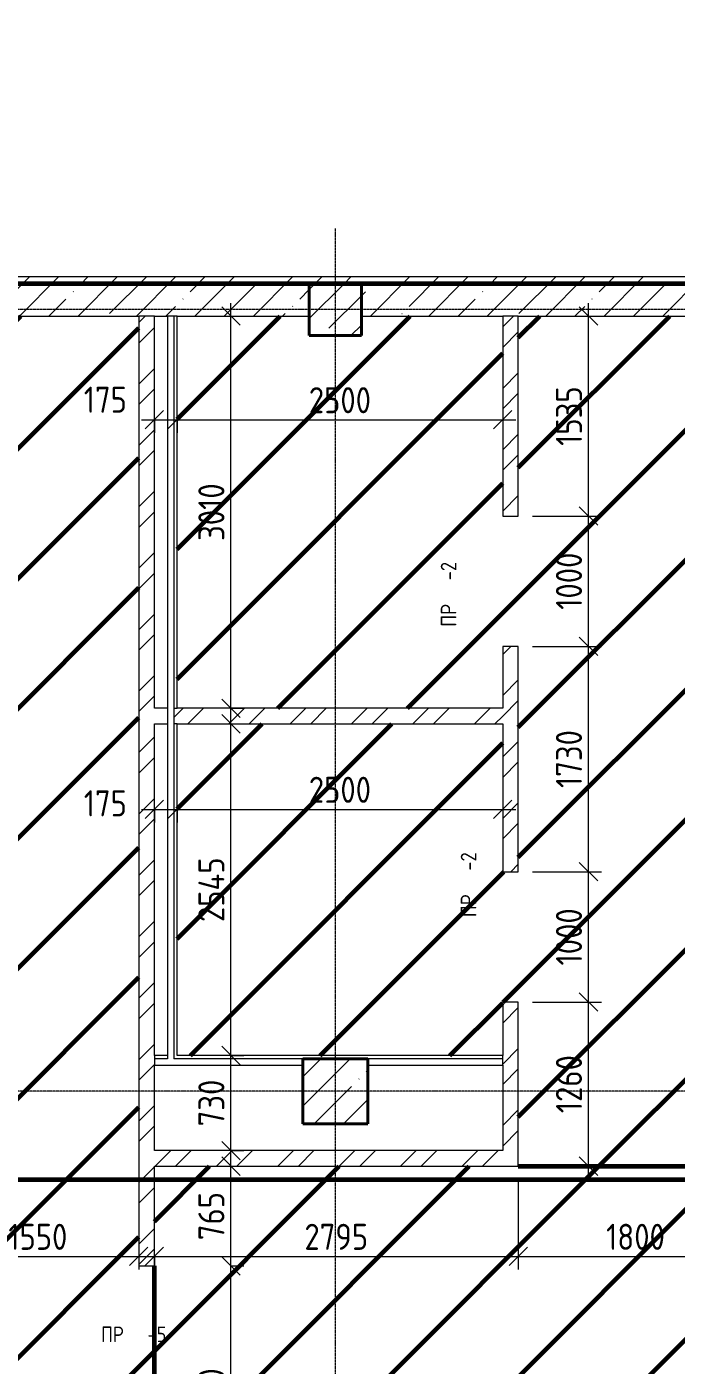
# Model space of a CAD drawing. Header units: millimetres. Extents: x -56773 to 323062, y -262288 to 76460.
# Drawn here: x 430 to 5418, y 1303 to 11575 of the extents above; entities that cross this region are included whole.
import ezdxf

# ---------------------------------------------------------------- set-up
doc = ezdxf.new("R2010")
doc.units = ezdxf.units.MM
doc.linetypes.add('ADSK_Линия сетки', pattern=[25, 20, -2.5, 0, -2.5])
for name, color, linetype, lineweight in [('1.1) Шлифовка потолка', 5, 'Continuous', 60), ('Марки', 7, 'Continuous', 20), ('Несущие колонны', 7, 'Continuous', 18), ('Оси', 7, 'Continuous', 9), ('Размеры', 7, 'Continuous', 9), ('Стены внутренние', 7, 'Continuous', 18), ('Стены штриховка', 7, 'Continuous', 9)]:
    doc.layers.add(name, color=color, linetype=linetype, lineweight=lineweight)
doc.styles.add('GOST Common_3', font='', dxfattribs={"width": 0.9, "height": 200})
doc.styles.add('GOST Common_9', font='', dxfattribs={"width": 0.9, "height": 120})
doc.styles.get('GOST Common_3').set_extended_font_data('GOST Common')
doc.styles.get('GOST Common_9').set_extended_font_data('GOST Common')
doc.dimstyles.new('ADSK_Основной_2_0', dxfattribs={"dimscale": 304.8, "dimtxt": 201.142999, "dimasz": 0.463911, "dimexe": 0.328084, "dimexo": 0.328084, "dimgap": 0.164042, "dimtad": 1, "dimdec": 3, "dimrnd": 0.001, "dimdsep": 46, "dimtxsty": 'GOST Common_3', "dimblk1": 'OBLIQUE', "dimblk2": 'OBLIQUE', "dimsah": 1, "dimcen": 0.09, "dimdle": 0.328084, "dimazin": 2, "dimtfac": 1, "dimtdec": 4, "dimtix": 1, "dimtmove": 0, "dimatfit": 3, "dimfxl": 1, "dimtvp": 1, "dimtolj": 1, "dimtzin": 0, "dimlwd": 20, "dimlwe": 20, "dimarcsym": 2})
doc.dimstyles.new('ADSK_Основной_2_0_1', dxfattribs={"dimscale": 304.8, "dimtxt": 201.142999, "dimasz": 0.463911, "dimexe": 0.328084, "dimexo": 0.328084, "dimgap": 0.164042, "dimtad": 1, "dimdec": 3, "dimrnd": 0.001, "dimdsep": 46, "dimtxsty": 'GOST Common_3', "dimblk1": 'OBLIQUE', "dimblk2": 'OBLIQUE', "dimsah": 1, "dimcen": 0.09, "dimdle": 0.328084, "dimazin": 2, "dimtfac": 1, "dimtdec": 4, "dimtix": 1, "dimtmove": 1, "dimatfit": 3, "dimfxl": 1, "dimtvp": 1, "dimtolj": 1, "dimtzin": 0, "dimlwd": 20, "dimlwe": 20, "dimarcsym": 2})
pattern_1 = [(45, (0, 0), (-224.5064, 224.5064), []), (45, (224.5, 0), (-224.5064, 224.5064), [396.875, -79.375, 3.353, -76.022])]
pattern_2 = [(45, (0, 0), (-235.732, 235.732), []), (45, (157.15, 0), (-235.732, 235.732), [])]

# ---------------------------------------------------------------- blocks, each defined once
blk = doc.blocks.new('ADSK_КолоннаЖБ_Прямоугольная - 500x500 мм-V7-Кладочный план подвала')
at = {"layer": 'Несущие колонны', "lineweight": 9}
h = blk.add_hatch(dxfattribs=at)
h.set_pattern_fill('FP_13', color=256, style=0, pattern_type=2)
h.set_pattern_definition([(315, (-3404.97, 2800), (224.506, 224.506), []), (315, (-3404.97, 2575.5), (224.506, 224.506), [396.875, -79.375, 3.353, -76.022])])
h.paths.add_polyline_path([(-250, -250), (250, -250), (250, 250), (-250, 250)])
at = {"layer": 'Несущие колонны', "lineweight": 40}
for p, q in [((-250, -250), (-250, 250)), ((-250, 250), (250, 250)), ((250, 250), (-250, 250)), ((-250, 250), (-250, -250)), ((250, 250), (250, -250)), ((250, -250), (250, 250)), ((250, -250), (-250, -250)), ((-250, -250), (250, -250))]:
    blk.add_line(p, q, dxfattribs=at)
blk = doc.blocks.new('ADSK_КолоннаЖБ_Прямоугольная - 400x400 мм-1809659-Кладочный план подвала')
at = {"layer": 'Несущие колонны', "lineweight": 40}
for p, q in [((-200, 200), (200, 200)), ((-200, -200), (-200, 200)), ((200, 200), (200, -200)), ((200, -200), (-200, -200))]:
    blk.add_line(p, q, dxfattribs=at)
blk = doc.blocks.new('_Oblique')
at = {"color": 0, "linetype": 'ByBlock', "lineweight": -2}
blk.add_line((-0.5, -0.5), (0.5, 0.5), dxfattribs=at)
blk = doc.blocks.new('DIMBLOCK157-Кладочный план подвала')
at = {"layer": 'Defpoints', "color": 0, "transparency": 16777216}
for p in [(-260, 2835), (1290, 2238), (1290, 2138)]:
    blk.add_point(p, dxfattribs=at)
at = {"layer": 'Размеры', "color": 0, "lineweight": 20, "transparency": 16777216}
for p, q in [((-260, 2735), (-260, 2038)), ((-360, 2138), (1390, 2138)), ((1290, 2138), (1290, 2038))]:
    blk.add_line(p, q, dxfattribs=at)
at = {"layer": 'Размеры', "color": 0, "lineweight": 20, "transparency": 16777216, "xscale": 141.4, "yscale": 141.4, "zscale": 141.4, "rotation": 180}
blk.add_blockref('_Oblique', (-260, 2138), dxfattribs=at)
at = {"layer": 'Размеры', "color": 0, "lineweight": 20, "transparency": 16777216, "xscale": 141.4, "yscale": 141.4, "zscale": 141.4}
blk.add_blockref('_Oblique', (1290, 2138), dxfattribs=at)
at = {"layer": 'Размеры', "color": 0, "lineweight": 9, "transparency": 16777216, "insert": (515, 2288), "char_height": 200, "width": 560.47, "attachment_point": 5, "style": 'GOST Common_3'}
blk.add_mtext('\\A1;1550', dxfattribs=at)
blk = doc.blocks.new('DIMBLOCK293-Кладочный план подвала')
at = {"layer": 'Defpoints', "color": 0, "transparency": 16777216}
for p in [(1898, 2065), (1998, 2065), (1898, 15)]:
    blk.add_point(p, dxfattribs=at)
at = {"layer": 'Размеры', "color": 0, "lineweight": 20, "transparency": 16777216}
for p, q in [((1998, -85), (1998, 2165)), ((1998, 2065), (2098, 2065)), ((1998, 15), (2098, 15))]:
    blk.add_line(p, q, dxfattribs=at)
at = {"layer": 'Размеры', "color": 0, "lineweight": 20, "transparency": 16777216, "xscale": 141.4, "yscale": 141.4, "zscale": 141.4}
for p, rotation in [((1998, 2065), 90), ((1998, 15), 270)]:
    blk.add_blockref('_Oblique', p, dxfattribs=dict(at, rotation=rotation))
at = {"layer": 'Размеры', "color": 0, "lineweight": 9, "transparency": 16777216, "insert": (1848, 1040), "char_height": 200, "width": 605.47, "attachment_point": 5, "rotation": 90, "style": 'GOST Common_3'}
blk.add_mtext('\\A1;2050', dxfattribs=at)
blk = doc.blocks.new('DIMBLOCK294-Кладочный план подвала')
at = {"layer": 'Defpoints', "color": 0, "transparency": 16777216}
for p in [(1898, 2830), (1998, 2830), (1898, 2065)]:
    blk.add_point(p, dxfattribs=at)
at = {"layer": 'Размеры', "color": 0, "lineweight": 20, "transparency": 16777216}
for p, q in [((1998, 1965), (1998, 2930)), ((1998, 2830), (2098, 2830)), ((1998, 2065), (2098, 2065))]:
    blk.add_line(p, q, dxfattribs=at)
at = {"layer": 'Размеры', "color": 0, "lineweight": 20, "transparency": 16777216, "xscale": 141.4, "yscale": 141.4, "zscale": 141.4}
for p, rotation in [((1998, 2830), 90), ((1998, 2065), 270)]:
    blk.add_blockref('_Oblique', p, dxfattribs=dict(at, rotation=rotation))
at = {"layer": 'Размеры', "color": 0, "lineweight": 9, "transparency": 16777216, "insert": (1848, 2447), "char_height": 200, "width": 454.11, "attachment_point": 5, "rotation": 90, "style": 'GOST Common_3'}
blk.add_mtext('\\A1;765', dxfattribs=at)
blk = doc.blocks.new('DIMBLOCK295-Кладочный план подвала')
at = {"layer": 'Defpoints', "color": 0, "transparency": 16777216}
for p in [(1410, 8659), (1585, 8659), (1585, 8559)]:
    blk.add_point(p, dxfattribs=at)
at = {"layer": 'Размеры', "color": 0, "lineweight": 20, "transparency": 16777216}
for p, q in [((1310, 8559), (1685, 8559)), ((1410, 8559), (1410, 8459)), ((1585, 8559), (1585, 8459))]:
    blk.add_line(p, q, dxfattribs=at)
at = {"layer": 'Размеры', "color": 0, "lineweight": 20, "transparency": 16777216, "xscale": 141.4, "yscale": 141.4, "zscale": 141.4, "rotation": 180}
blk.add_blockref('_Oblique', (1410, 8559), dxfattribs=at)
at = {"layer": 'Размеры', "color": 0, "lineweight": 20, "transparency": 16777216, "xscale": 141.4, "yscale": 141.4, "zscale": 141.4}
blk.add_blockref('_Oblique', (1585, 8559), dxfattribs=at)
at = {"layer": 'Размеры', "color": 0, "lineweight": 9, "transparency": 16777216, "insert": (868, 8813), "char_height": 200, "width": 409.1, "attachment_point": 1, "line_spacing_factor": 1.022761, "style": 'GOST Common_3'}
blk.add_mtext('\\A1;175', dxfattribs=at)
blk = doc.blocks.new('DIMBLOCK296-Кладочный план подвала')
at = {"layer": 'Defpoints', "color": 0, "transparency": 16777216}
for p in [(1585, 8659), (4085, 8659), (4085, 8559)]:
    blk.add_point(p, dxfattribs=at)
at = {"layer": 'Размеры', "color": 0, "lineweight": 20, "transparency": 16777216}
for p, q in [((1485, 8559), (4185, 8559)), ((1585, 8559), (1585, 8459)), ((4085, 8559), (4085, 8459))]:
    blk.add_line(p, q, dxfattribs=at)
at = {"layer": 'Размеры', "color": 0, "lineweight": 20, "transparency": 16777216, "xscale": 141.4, "yscale": 141.4, "zscale": 141.4, "rotation": 180}
blk.add_blockref('_Oblique', (1585, 8559), dxfattribs=at)
at = {"layer": 'Размеры', "color": 0, "lineweight": 20, "transparency": 16777216, "xscale": 141.4, "yscale": 141.4, "zscale": 141.4}
blk.add_blockref('_Oblique', (4085, 8559), dxfattribs=at)
at = {"layer": 'Размеры', "color": 0, "lineweight": 9, "transparency": 16777216, "insert": (2835, 8709), "char_height": 200, "width": 605.47, "attachment_point": 5, "style": 'GOST Common_3'}
blk.add_mtext('\\A1;2500', dxfattribs=at)
blk = doc.blocks.new('DIMBLOCK297-Кладочный план подвала')
at = {"layer": 'Defpoints', "color": 0, "transparency": 16777216}
for p in [(1898, 9355), (1998, 9355), (1898, 6345)]:
    blk.add_point(p, dxfattribs=at)
at = {"layer": 'Размеры', "color": 0, "lineweight": 20, "transparency": 16777216}
for p, q in [((1998, 6245), (1998, 9455)), ((1998, 9355), (2098, 9355)), ((1998, 6345), (2098, 6345))]:
    blk.add_line(p, q, dxfattribs=at)
at = {"layer": 'Размеры', "color": 0, "lineweight": 20, "transparency": 16777216, "xscale": 141.4, "yscale": 141.4, "zscale": 141.4}
for p, rotation in [((1998, 9355), 90), ((1998, 6345), 270)]:
    blk.add_blockref('_Oblique', p, dxfattribs=dict(at, rotation=rotation))
at = {"layer": 'Размеры', "color": 0, "lineweight": 9, "transparency": 16777216, "insert": (1848, 7850), "char_height": 200, "width": 560.47, "attachment_point": 5, "rotation": 90, "style": 'GOST Common_3'}
blk.add_mtext('\\A1;3010', dxfattribs=at)
blk = doc.blocks.new('DIMBLOCK298-Кладочный план подвала')
at = {"layer": 'Defpoints', "color": 0, "transparency": 16777216}
for p in [(1898, 3680), (1998, 3680), (1898, 2950)]:
    blk.add_point(p, dxfattribs=at)
at = {"layer": 'Размеры', "color": 0, "lineweight": 20, "transparency": 16777216}
for p, q in [((1998, 2850), (1998, 3780)), ((1998, 3680), (2098, 3680)), ((1998, 2950), (2098, 2950))]:
    blk.add_line(p, q, dxfattribs=at)
at = {"layer": 'Размеры', "color": 0, "lineweight": 20, "transparency": 16777216, "xscale": 141.4, "yscale": 141.4, "zscale": 141.4}
for p, rotation in [((1998, 3680), 90), ((1998, 2950), 270)]:
    blk.add_blockref('_Oblique', p, dxfattribs=dict(at, rotation=rotation))
at = {"layer": 'Размеры', "color": 0, "lineweight": 9, "transparency": 16777216, "insert": (1848, 3315), "char_height": 200, "width": 454.11, "attachment_point": 5, "rotation": 90, "style": 'GOST Common_3'}
blk.add_mtext('\\A1;730', dxfattribs=at)
blk = doc.blocks.new('DIMBLOCK299-Кладочный план подвала')
at = {"layer": 'Defpoints', "color": 0, "transparency": 16777216}
for p in [(1898, 6225), (1998, 6225), (1898, 3680)]:
    blk.add_point(p, dxfattribs=at)
at = {"layer": 'Размеры', "color": 0, "lineweight": 20, "transparency": 16777216}
for p, q in [((1998, 3580), (1998, 6325)), ((1998, 6225), (2098, 6225)), ((1998, 3680), (2098, 3680))]:
    blk.add_line(p, q, dxfattribs=at)
at = {"layer": 'Размеры', "color": 0, "lineweight": 20, "transparency": 16777216, "xscale": 141.4, "yscale": 141.4, "zscale": 141.4}
for p, rotation in [((1998, 6225), 90), ((1998, 3680), 270)]:
    blk.add_blockref('_Oblique', p, dxfattribs=dict(at, rotation=rotation))
at = {"layer": 'Размеры', "color": 0, "lineweight": 9, "transparency": 16777216, "insert": (1848, 4952), "char_height": 200, "width": 625.93, "attachment_point": 5, "rotation": 90, "style": 'GOST Common_3'}
blk.add_mtext('\\A1;2545', dxfattribs=at)
blk = doc.blocks.new('DIMBLOCK300-Кладочный план подвала')
at = {"layer": 'Defpoints', "color": 0, "transparency": 16777216}
for p in [(1410, 5669), (1585, 5669), (1585, 5569)]:
    blk.add_point(p, dxfattribs=at)
at = {"layer": 'Размеры', "color": 0, "lineweight": 20, "transparency": 16777216}
for p, q in [((1310, 5569), (1685, 5569)), ((1410, 5569), (1410, 5469)), ((1585, 5569), (1585, 5469))]:
    blk.add_line(p, q, dxfattribs=at)
at = {"layer": 'Размеры', "color": 0, "lineweight": 20, "transparency": 16777216, "xscale": 141.4, "yscale": 141.4, "zscale": 141.4, "rotation": 180}
blk.add_blockref('_Oblique', (1410, 5569), dxfattribs=at)
at = {"layer": 'Размеры', "color": 0, "lineweight": 20, "transparency": 16777216, "xscale": 141.4, "yscale": 141.4, "zscale": 141.4}
blk.add_blockref('_Oblique', (1585, 5569), dxfattribs=at)
at = {"layer": 'Размеры', "color": 0, "lineweight": 9, "transparency": 16777216, "insert": (868, 5715), "char_height": 200, "width": 409.1, "attachment_point": 1, "line_spacing_factor": 1.022761, "style": 'GOST Common_3'}
blk.add_mtext('\\A1;175', dxfattribs=at)
blk = doc.blocks.new('DIMBLOCK301-Кладочный план подвала')
at = {"layer": 'Defpoints', "color": 0, "transparency": 16777216}
for p in [(1585, 5669), (4085, 5669), (4085, 5569)]:
    blk.add_point(p, dxfattribs=at)
at = {"layer": 'Размеры', "color": 0, "lineweight": 20, "transparency": 16777216}
for p, q in [((1485, 5569), (4185, 5569)), ((1585, 5569), (1585, 5469)), ((4085, 5569), (4085, 5469))]:
    blk.add_line(p, q, dxfattribs=at)
at = {"layer": 'Размеры', "color": 0, "lineweight": 20, "transparency": 16777216, "xscale": 141.4, "yscale": 141.4, "zscale": 141.4, "rotation": 180}
blk.add_blockref('_Oblique', (1585, 5569), dxfattribs=at)
at = {"layer": 'Размеры', "color": 0, "lineweight": 20, "transparency": 16777216, "xscale": 141.4, "yscale": 141.4, "zscale": 141.4}
blk.add_blockref('_Oblique', (4085, 5569), dxfattribs=at)
at = {"layer": 'Размеры', "color": 0, "lineweight": 9, "transparency": 16777216, "insert": (2835, 5719), "char_height": 200, "width": 605.47, "attachment_point": 5, "style": 'GOST Common_3'}
blk.add_mtext('\\A1;2500', dxfattribs=at)
blk = doc.blocks.new('DIMBLOCK302-Кладочный план подвала')
at = {"layer": 'Defpoints', "color": 0, "transparency": 16777216}
for p in [(4215, 4090), (4744, 4090), (4205, 2830)]:
    blk.add_point(p, dxfattribs=at)
at = {"layer": 'Размеры', "color": 0, "lineweight": 20, "transparency": 16777216}
for p, q in [((4744, 2730), (4744, 4190)), ((4315, 4090), (4844, 4090)), ((4305, 2830), (4844, 2830))]:
    blk.add_line(p, q, dxfattribs=at)
at = {"layer": 'Размеры', "color": 0, "lineweight": 20, "transparency": 16777216, "xscale": 141.4, "yscale": 141.4, "zscale": 141.4}
for p, rotation in [((4744, 4090), 90), ((4744, 2830), 270)]:
    blk.add_blockref('_Oblique', p, dxfattribs=dict(at, rotation=rotation))
at = {"layer": 'Размеры', "color": 0, "lineweight": 9, "transparency": 16777216, "insert": (4594, 3460), "char_height": 200, "width": 560.47, "attachment_point": 5, "rotation": 90, "style": 'GOST Common_3'}
blk.add_mtext('\\A1;1260', dxfattribs=at)
blk = doc.blocks.new('DIMBLOCK303-Кладочный план подвала')
at = {"layer": 'Defpoints', "color": 0, "transparency": 16777216}
for p in [(4215, 5090), (4744, 5090), (4215, 4090)]:
    blk.add_point(p, dxfattribs=at)
at = {"layer": 'Размеры', "color": 0, "lineweight": 20, "transparency": 16777216}
for p, q in [((4744, 3990), (4744, 5190)), ((4315, 5090), (4844, 5090)), ((4315, 4090), (4844, 4090))]:
    blk.add_line(p, q, dxfattribs=at)
at = {"layer": 'Размеры', "color": 0, "lineweight": 20, "transparency": 16777216, "xscale": 141.4, "yscale": 141.4, "zscale": 141.4}
for p, rotation in [((4744, 5090), 90), ((4744, 4090), 270)]:
    blk.add_blockref('_Oblique', p, dxfattribs=dict(at, rotation=rotation))
at = {"layer": 'Размеры', "color": 0, "lineweight": 9, "transparency": 16777216, "insert": (4594, 4590), "char_height": 200, "width": 560.47, "attachment_point": 5, "rotation": 90, "style": 'GOST Common_3'}
blk.add_mtext('\\A1;1000', dxfattribs=at)
blk = doc.blocks.new('DIMBLOCK304-Кладочный план подвала')
at = {"layer": 'Defpoints', "color": 0, "transparency": 16777216}
for p in [(4215, 6820), (4744, 6820), (4215, 5090)]:
    blk.add_point(p, dxfattribs=at)
at = {"layer": 'Размеры', "color": 0, "lineweight": 20, "transparency": 16777216}
for p, q in [((4744, 4990), (4744, 6920)), ((4315, 6820), (4844, 6820)), ((4315, 5090), (4844, 5090))]:
    blk.add_line(p, q, dxfattribs=at)
at = {"layer": 'Размеры', "color": 0, "lineweight": 20, "transparency": 16777216, "xscale": 141.4, "yscale": 141.4, "zscale": 141.4}
for p, rotation in [((4744, 6820), 90), ((4744, 5090), 270)]:
    blk.add_blockref('_Oblique', p, dxfattribs=dict(at, rotation=rotation))
at = {"layer": 'Размеры', "color": 0, "lineweight": 9, "transparency": 16777216, "insert": (4594, 5955), "char_height": 200, "width": 560.47, "attachment_point": 5, "rotation": 90, "style": 'GOST Common_3'}
blk.add_mtext('\\A1;1730', dxfattribs=at)
blk = doc.blocks.new('DIMBLOCK305-Кладочный план подвала')
at = {"layer": 'Defpoints', "color": 0, "transparency": 16777216}
for p in [(4215, 7820), (4744, 7820), (4215, 6820)]:
    blk.add_point(p, dxfattribs=at)
at = {"layer": 'Размеры', "color": 0, "lineweight": 20, "transparency": 16777216}
for p, q in [((4744, 6720), (4744, 7920)), ((4315, 7820), (4844, 7820)), ((4315, 6820), (4844, 6820))]:
    blk.add_line(p, q, dxfattribs=at)
at = {"layer": 'Размеры', "color": 0, "lineweight": 20, "transparency": 16777216, "xscale": 141.4, "yscale": 141.4, "zscale": 141.4}
for p, rotation in [((4744, 7820), 90), ((4744, 6820), 270)]:
    blk.add_blockref('_Oblique', p, dxfattribs=dict(at, rotation=rotation))
at = {"layer": 'Размеры', "color": 0, "lineweight": 9, "transparency": 16777216, "insert": (4594, 7320), "char_height": 200, "width": 560.47, "attachment_point": 5, "rotation": 90, "style": 'GOST Common_3'}
blk.add_mtext('\\A1;1000', dxfattribs=at)
blk = doc.blocks.new('DIMBLOCK306-Кладочный план подвала')
at = {"layer": 'Defpoints', "color": 0, "transparency": 16777216}
for p in [(4644, 9355), (4744, 9355), (4215, 7820)]:
    blk.add_point(p, dxfattribs=at)
at = {"layer": 'Размеры', "color": 0, "lineweight": 20, "transparency": 16777216}
for p, q in [((4744, 7720), (4744, 9455)), ((4744, 9355), (4844, 9355)), ((4315, 7820), (4844, 7820))]:
    blk.add_line(p, q, dxfattribs=at)
at = {"layer": 'Размеры', "color": 0, "lineweight": 20, "transparency": 16777216, "xscale": 141.4, "yscale": 141.4, "zscale": 141.4}
for p, rotation in [((4744, 9355), 90), ((4744, 7820), 270)]:
    blk.add_blockref('_Oblique', p, dxfattribs=dict(at, rotation=rotation))
at = {"layer": 'Размеры', "color": 0, "lineweight": 9, "transparency": 16777216, "insert": (4594, 8587), "char_height": 200, "width": 560.47, "attachment_point": 5, "rotation": 90, "style": 'GOST Common_3'}
blk.add_mtext('\\A1;1535', dxfattribs=at)
blk = doc.blocks.new('DIMBLOCK314-Кладочный план подвала')
at = {"layer": 'Defpoints', "color": 0, "transparency": 16777216}
for p in [(4205, 2830), (1410, 2238), (4205, 2138)]:
    blk.add_point(p, dxfattribs=at)
at = {"layer": 'Размеры', "color": 0, "lineweight": 20, "transparency": 16777216}
for p, q in [((4205, 2730), (4205, 2038)), ((1310, 2138), (4305, 2138)), ((1410, 2138), (1410, 2038))]:
    blk.add_line(p, q, dxfattribs=at)
at = {"layer": 'Размеры', "color": 0, "lineweight": 20, "transparency": 16777216, "xscale": 141.4, "yscale": 141.4, "zscale": 141.4, "rotation": 180}
blk.add_blockref('_Oblique', (1410, 2138), dxfattribs=at)
at = {"layer": 'Размеры', "color": 0, "lineweight": 20, "transparency": 16777216, "xscale": 141.4, "yscale": 141.4, "zscale": 141.4}
blk.add_blockref('_Oblique', (4205, 2138), dxfattribs=at)
at = {"layer": 'Размеры', "color": 0, "lineweight": 9, "transparency": 16777216, "insert": (2807, 2288), "char_height": 200, "width": 605.47, "attachment_point": 5, "style": 'GOST Common_3'}
blk.add_mtext('\\A1;2795', dxfattribs=at)
blk = doc.blocks.new('DIMBLOCK315-Кладочный план подвала')
at = {"layer": 'Defpoints', "color": 0, "transparency": 16777216}
for p in [(4205, 2830), (6005, 2605), (6005, 2138)]:
    blk.add_point(p, dxfattribs=at)
at = {"layer": 'Размеры', "color": 0, "lineweight": 20, "transparency": 16777216}
for p, q in [((4205, 2730), (4205, 2038)), ((6005, 2505), (6005, 2038)), ((4105, 2138), (6105, 2138))]:
    blk.add_line(p, q, dxfattribs=at)
at = {"layer": 'Размеры', "color": 0, "lineweight": 20, "transparency": 16777216, "xscale": 141.4, "yscale": 141.4, "zscale": 141.4, "rotation": 180}
blk.add_blockref('_Oblique', (4205, 2138), dxfattribs=at)
at = {"layer": 'Размеры', "color": 0, "lineweight": 20, "transparency": 16777216, "xscale": 141.4, "yscale": 141.4, "zscale": 141.4}
blk.add_blockref('_Oblique', (6005, 2138), dxfattribs=at)
at = {"layer": 'Размеры', "color": 0, "lineweight": 9, "transparency": 16777216, "insert": (5105, 2288), "char_height": 200, "width": 560.47, "attachment_point": 5, "style": 'GOST Common_3'}
blk.add_mtext('\\A1;1800', dxfattribs=at)

msp = doc.modelspace()

# ---------------------------------------------------------------- hatches: boundary and pattern name
at = {"layer": '1.1) Шлифовка потолка', "transparency": 33554687}
h = msp.add_hatch(dxfattribs=at)
h.set_pattern_fill('ANSI31', color=256, scale=222)
h.paths.add_polyline_path([(-9650, 13974.969), (-9770, 13974.969), (-9770, 16104.969), (-9650, 16104.969), (-9650, 17154.969), (-9770, 17154.969), (-9770, 20434.969), (-10070, 20434.969), (-10070, 20554.969), (-9650, 20554.969), (-9650, 23754.969), (-12900, 23754.969), (-12900, 20554.969), (-11620, 20554.969), (-11620, 20434.969), (-12900, 20434.969), (-12900, 20154.969), (-13020, 20154.969), (-13020, 19104.969), (-12900, 19104.969), (-12900, 17779.969), (-13020, 17779.969), (-13020, 16229.969), (-12900, 16229.969), (-12900, 14804.969), (-12900, 14354.969), (-13020, 14354.969), (-13020, 12804.969), (-12900, 12804.969), (-12900, 11004.969), (-12900, 10704.969), (-13020, 10704.969), (-13020, 9804.969), (-12900, 9804.969), (-12900, 7999.969), (-13020, 7999.969), (-13020, 7099.969), (-12900, 7099.969), (-12900, 5709.969), (-13020, 5709.969), (-13020, 4659.969), (-12900, 4659.969), (-12900, 2929.969), (-13800, 2929.969), (-13800, 2779.969), (-13920, 2779.969), (-13920, 1579.969), (-13800, 1579.969), (-13800, 779.969), (-13075, 779.969), (-13075, -1315.031), (-11000, -1315.031), (-11000, -745.031), (-9450, -745.031), (-8950, -745.031), (-8950, -1195.031), (-4925, -1195.031), (-4925, -1315.031), (-3725, -1315.031), (-3725, -1195.031), (-3450, -1195.031), (-3450, -745.031), (-2950, -745.031), (-2950, -1195.031), (-2080, -1195.031), (-2080, -1315.031), (-1030, -1315.031), (-1030, -1195.031), (-745, -1195.031), (-745, -425.031), (1290, -425.031), (1290, 14.969), (1410, 14.969), (1410, 2064.969), (1290, 2064.969), (1290, 9354.969), (-260, 9354.969), (-260, 7564.969), (-380, 7564.969), (-380, 9354.969), (-2880, 9354.969), (-2880, 6104.969), (-380, 6104.969), (-380, 6564.969), (-260, 6564.969), (-260, 5124.969), (-380, 5124.969), (-380, 5984.969), (-2880, 5984.969), (-2880, 3679.969), (-380, 3679.969), (-380, 4124.969), (-260, 4124.969), (-260, 2834.969), (-4580, 2834.969), (-4580, 2954.969), (-5580, 2954.969), (-5580, 2834.969), (-6975, 2834.969), (-6975, 2954.969), (-7975, 2954.969), (-7975, 2834.969), (-9770, 2834.969), (-9770, 4459.969), (-9770, 5959.969), (-9770, 7449.969), (-9650, 7449.969), (-9650, 8649.969), (-9770, 8649.969), (-9770, 12774.969), (-9650, 12774.969)])
h = msp.add_hatch(dxfattribs=at)
h.set_pattern_fill('ANSI31', color=256, scale=222)
h.paths.add_polyline_path([(8425, 6224.969), (6125, 6224.969), (6125, 5999.969), (6005, 5999.969), (6005, 7664.969), (6125, 7664.969), (6125, 6344.969), (8800, 6344.969), (8800, 9204.969), (8600, 9204.969), (8600, 9354.969), (6125, 9354.969), (6125, 8664.969), (6005, 8664.969), (6005, 9354.969), (4205, 9354.969), (4205, 7819.969), (4085, 7819.969), (4085, 9354.969), (3000, 9354.969), (3000, 9204.969), (2600, 9204.969), (2600, 9354.969), (1585, 9354.969), (1585, 6344.969), (4085, 6344.969), (4085, 6819.969), (4205, 6819.969), (4205, 5089.969), (4085, 5089.969), (4085, 6224.969), (1585, 6224.969), (1585, 3679.969), (4085, 3679.969), (4085, 4089.969), (4205, 4089.969), (4205, 2829.969), (6005, 2829.969), (6005, 4999.969), (6125, 4999.969), (6125, 2724.969), (8275, 2724.969), (8275, 3829.969), (8425, 3829.969)])
h = msp.add_hatch(dxfattribs=at)
h.set_pattern_fill('ANSI31', color=256, scale=222)
h.paths.add_polyline_path([(42120, 1729.969), (42000, 1729.969), (42000, 2604.969), (42000, 3604.969), (41100, 3604.969), (41100, 3724.969), (40200, 3724.969), (40200, 3604.969), (40050, 3604.969), (40050, 3154.969), (40050, 2879.969), (39275, 2879.969), (39275, 3604.969), (39085, 3604.969), (39085, 3724.969), (37885, 3724.969), (37885, 3604.969), (34400, 3604.969), (34400, 2879.969), (30675, 2879.969), (30675, 3604.969), (30495, 3604.969), (30495, 3724.969), (29295, 3724.969), (29295, 3604.969), (28325, 3604.969), (28325, 3154.969), (28050, 3154.969), (27550, 3154.969), (27550, 3604.969), (25015, 3604.969), (25015, 3724.969), (23815, 3724.969), (23815, 3604.969), (22050, 3604.969), (22050, 3154.969), (21550, 3154.969), (21275, 3154.969), (21275, 3604.969), (21040, 3604.969), (21040, 3724.969), (19990, 3724.969), (19990, 3604.969), (18420, 3604.969), (18420, 3724.969), (17370, 3724.969), (17370, 3604.969), (16325, 3604.969), (16325, 3154.969), (16050, 3154.969), (15550, 3154.969), (15550, 3604.969), (15050, 3604.969), (15050, 3154.969), (14550, 3154.969), (14550, 3604.969), (14460, 3604.969), (14460, 3724.969), (13410, 3724.969), (13410, 3604.969), (13375, 3604.969), (13375, 2929.969), (12600, 2929.969), (12600, 2604.969), (12150, 2604.969), (10600, 2604.969), (8800, 2604.969), (6005, 2604.969), (6005, 2829.969), (4205, 2829.969), (1410, 2829.969), (1410, 2064.969), (1410, 14.969), (1410, -425.031), (3100, -425.031), (3100, -545.031), (3000, -545.031), (3000, -745.031), (3050, -745.031), (3050, -1245.031), (3050, -1315.031), (4250, -1315.031), (4250, -545.031), (4150, -545.031), (4150, -425.031), (4520, -425.031), (4520, -545.031), (4370, -545.031), (4370, -1315.031), (6200, -1315.031), (6200, -545.031), (5570, -545.031), (5570, -425.031), (6975, -425.031), (6975, -545.031), (6775, -545.031), (6775, -820.031), (6400, -820.031), (6400, -1315.031), (8600, -1315.031), (8600, -1245.031), (8550, -1245.031), (8550, -745.031), (8600, -745.031), (8600, -545.031), (8025, -545.031), (8025, -425.031), (11245, -425.031), (11245, -1195.031), (12480, -1195.031), (12480, -1315.031), (14030, -1315.031), (14030, -1195.031), (14550, -1195.031), (14550, -745.031), (15050, -745.031), (15050, -1195.031), (15550, -1195.031), (15550, -745.031), (16050, -745.031), (16325, -745.031), (16325, -1195.031), (16705, -1195.031), (16705, -1315.031), (17905, -1315.031), (17905, -1195.031), (18200, -1195.031), (18200, -470.031), (22050, -470.031), (22050, -745.031), (22050, -1195.031), (26055, -1195.031), (26055, -1315.031), (27255, -1315.031), (27255, -1195.031), (27550, -1195.031), (27550, -745.031), (27550, -470.031), (30645, -470.031), (30645, -1195.031), (31830, -1195.031), (31830, -1315.031), (32880, -1315.031), (32880, -1195.031), (33275, -1195.031), (33275, -745.031), (33550, -745.031), (34050, -745.031), (34050, -1195.031), (36675, -1195.031), (36675, -1315.031), (37725, -1315.031), (37725, -1195.031), (39275, -1195.031), (39275, -745.031), (39550, -745.031), (40050, -745.031), (40050, -1195.031), (40255, -1195.031), (40255, -1315.031), (41455, -1315.031), (41455, -1195.031), (42000, -1195.031), (42000, -320.031), (42120, -320.031)])
at = {"layer": 'Несущие колонны', "lineweight": 9}
h = msp.add_hatch(dxfattribs=at)
h.set_pattern_fill('FP_3', color=256, style=0, pattern_type=2)
h.set_pattern_definition(pattern_1)
h.paths.add_polyline_path([(3000, 9204.969), (3000, 9604.969), (2600, 9604.969), (2600, 9204.969)])
at = {"layer": 'Стены внутренние', "lineweight": 9}
h = msp.add_hatch(dxfattribs=at)
h.set_pattern_fill('FP_3', color=256, style=0, pattern_type=2)
h.set_pattern_definition(pattern_1)
h.paths.add_polyline_path([(8600, 9354.969), (8600, 9604.969), (8800, 9604.969), (8800, 9654.969), (-2950, 9654.969), (-2950, 9354.969), (2600, 9354.969), (2600, 9604.969), (3000, 9604.969), (3000, 9354.969), (6580.7811, 9354.969)])
h = msp.add_hatch(dxfattribs=at)
h.set_pattern_fill('FP_2', color=256, style=0, pattern_type=2)
h.set_pattern_definition(pattern_2)
h.paths.add_polyline_path([(1410, 2949.969), (1410, 9354.969), (1290, 9354.969), (1290, 2949.969)])
h = msp.add_hatch(dxfattribs=at)
h.set_pattern_fill('FP_2', color=256, style=0, pattern_type=2)
h.set_pattern_definition(pattern_2)
h.paths.add_polyline_path([(4205, 2949.969), (4205, 4089.969), (4085, 4089.969), (4085, 2949.969)])
h.paths.add_polyline_path([(4085, 5089.969), (4205, 5089.969), (4205, 6819.969), (4085, 6819.969), (4085, 5793.2123)])
h.paths.add_polyline_path([(4085, 7819.969), (4205, 7819.969), (4205, 9354.969), (4085, 9354.969)])
h = msp.add_hatch(dxfattribs=at)
h.set_pattern_fill('FP_2', color=256, style=0, pattern_type=2)
h.set_pattern_definition(pattern_2)
h.paths.add_polyline_path([(4085, 6224.969), (4085, 6344.969), (1560, 6344.969), (1560, 6224.969), (3862.8518, 6224.969)])
h.paths.add_polyline_path([(1510, 6224.969), (1510, 6344.969), (1410, 6344.969), (1410, 6224.969)])
h = msp.add_hatch(dxfattribs=at)
h.set_pattern_fill('FP_2', color=256, style=0, pattern_type=2)
h.set_pattern_definition(pattern_2)
h.paths.add_polyline_path([(4205, 2829.969), (4205, 2949.969), (1290, 2949.969), (1290, 2829.969), (3862.8518, 2829.969)])
h = msp.add_hatch(dxfattribs=at)
h.set_pattern_fill('FP_2', color=256, style=0, pattern_type=2)
h.set_pattern_definition(pattern_2)
h.paths.add_polyline_path([(1290, -425.031), (1410, -425.031), (1410, 14.969), (1290, 14.969)])
h.paths.add_polyline_path([(1410, 2064.969), (1410, 2829.969), (1290, 2829.969), (1290, 2064.969)])

# ---------------------------------------------------------------- linework, layer by layer
at = {"layer": '1.1) Шлифовка потолка'}
msp.add_lwpolyline([(55800, 2724.969), (-9770, 2724.969), (-9770, 9604.969), (55800, 9604.969)], close=True, dxfattribs=at)
for points in [[(4205, 2829.969), (6005, 2829.969)], [(1410, 14.969), (1410, 2064.969)]]:
    msp.add_lwpolyline(points, dxfattribs=at)
at = {"layer": 'Несущие колонны', "lineweight": 9}
for p, q in [((2600, 9354.969), (2600, 9204.969)), ((3000, 9204.969), (3000, 9354.969)), ((2600, 9204.969), (3000, 9204.969))]:
    msp.add_line(p, q, dxfattribs=at)
at = {"layer": 'Оси', "linetype": 'ADSK_Линия сетки', "lineweight": 5}
for p, q in [((2800, -10973.8823), (2800, 10027.4451)), ((62221.372, 9404.969), (-25240.0967, 9404.969)), ((62221.372, 3404.969), (-25240.0967, 3404.969))]:
    msp.add_line(p, q, dxfattribs=at)
at = {"layer": 'Стены внутренние', "lineweight": 5}
for p, q in [((8800, 9654.969), (-2950, 9654.969)), ((-260, 9354.969), (1290, 9354.969)), ((1290, 9354.969), (1290, 2064.969)), ((1410, 9354.969), (1510, 9354.969)), ((1410, 6344.969), (1410, 9354.969)), ((1510, 9354.969), (1510, 6344.969)), ((1585, 9354.969), (2600, 9354.969)), ((1585, 6344.969), (1585, 9354.969)), ((3000, 9354.969), (4085, 9354.969)), ((4085, 9354.969), (4085, 7819.969)), ((4205, 9354.969), (6005, 9354.969)), ((4205, 7819.969), (4205, 9354.969)), ((4085, 7819.969), (4205, 7819.969)), ((4205, 6819.969), (4085, 6819.969)), ((4085, 6819.969), (4085, 6344.969)), ((4205, 5089.969), (4205, 6819.969)), ((1510, 6344.969), (1410, 6344.969)), ((4085, 6344.969), (1585, 6344.969)), ((1410, 6224.969), (1510, 6224.969)), ((1410, 3679.969), (1410, 6224.969)), ((1510, 6224.969), (1510, 3679.969)), ((1585, 3679.969), (1585, 6224.969)), ((1585, 6224.969), (4085, 6224.969)), ((4085, 6224.969), (4085, 5089.969)), ((4085, 5089.969), (4205, 5089.969)), ((4205, 4089.969), (4085, 4089.969)), ((4085, 4089.969), (4085, 3679.969)), ((4205, 2829.969), (4205, 4089.969)), ((1510, 3679.969), (1410, 3679.969)), ((1410, 3604.969), (2550, 3604.969)), ((1410, 2949.969), (1410, 3604.969)), ((4085, 3679.969), (1585, 3679.969)), ((3050, 3604.969), (4085, 3604.969)), ((4085, 3604.969), (4085, 2949.969)), ((4085, 2949.969), (1410, 2949.969)), ((1410, 2829.969), (4205, 2829.969)), ((1410, 2064.969), (1410, 2829.969)), ((1290, 2064.969), (1410, 2064.969))]:
    msp.add_line(p, q, dxfattribs=at)
at = {"layer": 'Стены штриховка', "lineweight": 9}
for p, q in [((1410, 9354.969), (1290, 9354.969)), ((1585, 9354.969), (1510, 9354.969)), ((1560, 9354.969), (1560, 3654.969)), ((4205, 9354.969), (4085, 9354.969)), ((1510, 6344.969), (1510, 6224.969)), ((1560, 6344.969), (1585, 6344.969)), ((1585, 6224.969), (1560, 6224.969)), ((1410, 3679.969), (1410, 3604.969)), ((1510, 3654.969), (1410, 3654.969)), ((1510, 3679.969), (1510, 3654.969)), ((2550, 3654.969), (1560, 3654.969)), ((4085, 3654.969), (3050, 3654.969)), ((4085, 3604.969), (4085, 3679.969))]:
    msp.add_line(p, q, dxfattribs=at)

# ---------------------------------------------------------------- block references
at = {"layer": 'Несущие колонны', "lineweight": 40, "rotation": 89.9999999999999}
msp.add_blockref('ADSK_КолоннаЖБ_Прямоугольная - 400x400 мм-1809659-Кладочный план подвала', (2800, 9404.969), dxfattribs=at)
at = {"layer": 'Несущие колонны', "rotation": 89.9999999999999}
msp.add_blockref('ADSK_КолоннаЖБ_Прямоугольная - 500x500 мм-V7-Кладочный план подвала', (2800, 3404.969), dxfattribs=at)

# ---------------------------------------------------------------- texts
at = {"layer": 'Марки', "lineweight": 9, "char_height": 120, "attachment_point": 1, "rotation": 90, "style": 'GOST Common_9'}
for s, insert, width in [('-2', (3609.586, 7327.2256), 389.620125), ('ПР', (3609.586, 6970.0381), 432.91125), ('-2', (3762.9837, 5098.5543), 389.620125), ('ПР', (3762.9837, 4741.3668), 432.91125)]:
    msp.add_mtext(s, dxfattribs=dict(at, insert=insert, width=width))
at = {"layer": 'Марки', "lineweight": 9, "char_height": 120, "attachment_point": 1, "style": 'GOST Common_9'}
for s, insert, width in [('ПР', (1000.0692, 1599.6806), 432.91125), ('-5', (1357.2567, 1599.6806), 389.620125)]:
    msp.add_mtext(s, dxfattribs=dict(at, insert=insert, width=width))

# ---------------------------------------------------------------- dimensions: what is measured, and where the dimension line sits
at = {"layer": 'Размеры', "lineweight": 9}
for base, p1, p2, override, picture, middle in [((1997.5779, 9354.969), (1897.593, 6344.969), (1897.593, 9354.969), {"dimpost": '<>', "dimfxl": 3010}, 'DIMBLOCK297-Кладочный план подвала', (1847.5779, 7849.969)), ((4743.6541, 9354.969), (4215, 7819.969), (4643.6692, 9354.969), {"dimpost": '<>', "dimfxl": 1593.73219}, 'DIMBLOCK306-Кладочный план подвала', (4593.6541, 8587.469)), ((4743.6541, 7819.969), (4215, 6819.969), (4215, 7819.969), {"dimpost": '<>', "dimfxl": 1000}, 'DIMBLOCK305-Кладочный план подвала', (4593.6541, 7319.969)), ((4743.6541, 6819.969), (4215, 5089.969), (4215, 6819.969), {"dimpost": '<>', "dimfxl": 1730}, 'DIMBLOCK304-Кладочный план подвала', (4593.6541, 5954.969)), ((1997.5779, 6224.969), (1897.593, 3679.969), (1897.593, 6224.969), {"dimpost": '<>', "dimfxl": 2545}, 'DIMBLOCK299-Кладочный план подвала', (1847.5779, 4952.469)), ((4743.6541, 5089.969), (4215, 4089.969), (4215, 5089.969), {"dimpost": '<>', "dimfxl": 1000}, 'DIMBLOCK303-Кладочный план подвала', (4593.6541, 4589.969)), ((4743.6541, 4089.969), (4205, 2829.969), (4215, 4089.969), {"dimpost": '<>', "dimfxl": 1260.039682}, 'DIMBLOCK302-Кладочный план подвала', (4593.6541, 3459.969)), ((1997.5779, 3679.969), (1897.593, 2949.969), (1897.593, 3679.969), {"dimpost": '<>', "dimfxl": 730}, 'DIMBLOCK298-Кладочный план подвала', (1847.5779, 3314.969)), ((1997.5779, 2829.969), (1897.593, 2064.969), (1897.593, 2829.969), {"dimpost": '<>', "dimfxl": 765}, 'DIMBLOCK294-Кладочный план подвала', (1847.5779, 2447.469)), ((1997.5779, 2064.969), (1897.593, 14.969), (1897.593, 2064.969), {"dimpost": '<>', "dimfxl": 2050}, 'DIMBLOCK293-Кладочный план подвала', (1847.5779, 1039.969))]:
    dim = msp.add_linear_dim(base=base, p1=p1, p2=p2, angle=90, dimstyle='ADSK_Основной_2_0', override=override, dxfattribs=at)
    dim.commit()
    dim.dimension.update_dxf_attribs({"geometry": picture, "text_midpoint": middle})
for base, p1, p2, override, picture, middle in [((4085, 8558.9451), (1585, 8658.93), (4085, 8658.93), {"dimpost": '<>', "dimfxl": 2500}, 'DIMBLOCK296-Кладочный план подвала', (2835, 8708.9451)), ((4085, 5569.4183), (1585, 5669.4032), (4085, 5669.4032), {"dimpost": '<>', "dimfxl": 2500}, 'DIMBLOCK301-Кладочный план подвала', (2835, 5719.4183)), ((1290, 2137.8165), (-260, 2834.969), (1290, 2237.8014), {"dimpost": '<>', "dimfxl": 1661.056608}, 'DIMBLOCK157-Кладочный план подвала', (515, 2287.8165)), ((4205, 2137.8165), (1410, 2237.8014), (4205, 2829.969), {"dimpost": '<>', "dimfxl": 2857.041718}, 'DIMBLOCK314-Кладочный план подвала', (2807.5, 2287.8165)), ((6005, 2137.8165), (4205, 2829.969), (6005, 2604.969), {"dimpost": '<>', "dimfxl": 1814.007993}, 'DIMBLOCK315-Кладочный план подвала', (5105, 2287.8165))]:
    dim = msp.add_linear_dim(base=base, p1=p1, p2=p2, dimstyle='ADSK_Основной_2_0', override=override, dxfattribs=at)
    dim.commit()
    dim.dimension.update_dxf_attribs({"geometry": picture, "text_midpoint": middle})
for base, p1, p2, picture, middle in [((1585, 8558.9451), (1410, 8658.93), (1585, 8658.93), 'DIMBLOCK295-Кладочный план подвала', (1072.9346, 8496.0199)), ((1585, 5569.4183), (1410, 5669.4032), (1585, 5669.4032), 'DIMBLOCK300-Кладочный план подвала', (1072.5715, 5398.3252))]:
    dim = msp.add_linear_dim(base=base, p1=p1, p2=p2, dimstyle='ADSK_Основной_2_0_1', override={"dimpost": '<>', "dimfxl": 175}, dxfattribs=at)
    dim.commit()
    dim.dimension.update_dxf_attribs({"geometry": picture, "text_midpoint": middle, "dimtype": 160})

doc.saveas('drawing.dxf')
